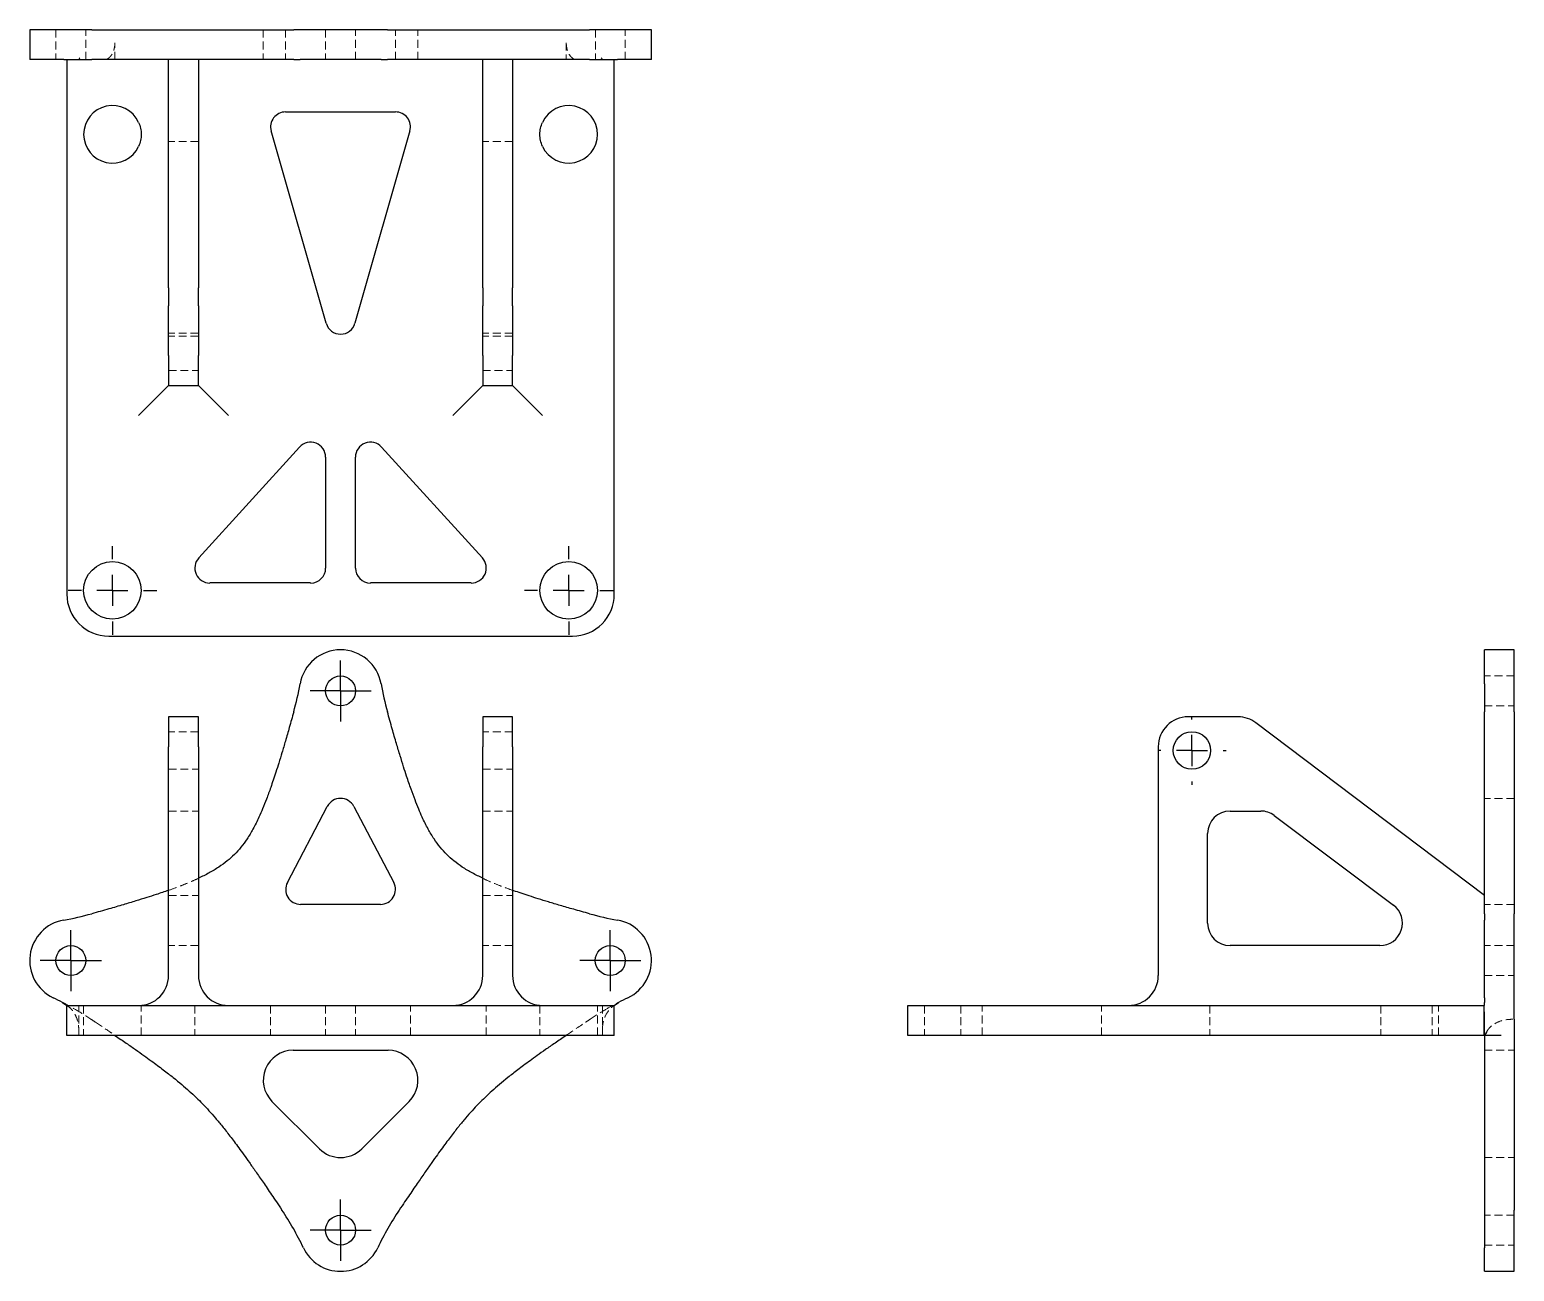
# Model space of a CAD drawing. Header units: millimetres. Extents: x 33 to 272, y 7 to 207.
import ezdxf

# ---------------------------------------------------------------- set-up
doc = ezdxf.new("R2010")
doc.units = ezdxf.units.MM
doc.linetypes.add('HIDDEN', pattern=[1.905, 1.27, -0.635])
doc.layers.add('10', color=7, linetype='Continuous')

# ---------------------------------------------------------------- blocks, each defined once
blk = doc.blocks.new('SW_CENTERMARKSYMBOL_0')
at = {"layer": '10', "color": 0}
for p, q in [((0, 2.5), (0, 4.91)), ((0, 0), (0, 2.5)), ((-2.5, 0), (-4.91, 0)), ((0, 0), (-2.5, 0)), ((0, 0), (0, -2.5)), ((0, 0), (2.5, 0)), ((2.5, 0), (4.91, 0)), ((0, -2.5), (0, -4.91))]:
    blk.add_line(p, q, dxfattribs=at)
blk = doc.blocks.new('SW_CENTERMARKSYMBOL_1')
at = {"layer": '10', "color": 0}
for p, q in [((0, 2.5), (0, 4.91)), ((0, 0), (0, 2.5)), ((-2.5, 0), (-4.91, 0)), ((0, 0), (-2.5, 0)), ((0, 0), (0, -2.5)), ((0, 0), (2.5, 0)), ((2.5, 0), (4.91, 0)), ((0, -2.5), (0, -4.91))]:
    blk.add_line(p, q, dxfattribs=at)
blk = doc.blocks.new('SW_CENTERMARKSYMBOL_2')
at = {"layer": '10', "color": 0}
for p, q in [((0, 2.5), (0, 4.91)), ((0, 0), (0, 2.5)), ((-2.5, 0), (-4.91, 0)), ((0, 0), (-2.5, 0)), ((0, 0), (0, -2.5)), ((0, 0), (2.5, 0)), ((2.5, 0), (4.91, 0)), ((0, -2.5), (0, -4.91))]:
    blk.add_line(p, q, dxfattribs=at)
blk = doc.blocks.new('SW_CENTERMARKSYMBOL_3')
at = {"layer": '10', "color": 0}
for p, q in [((0, 2.5), (0, 4.91)), ((0, 0), (0, 2.5)), ((-2.5, 0), (-4.91, 0)), ((0, 0), (-2.5, 0)), ((0, 0), (0, -2.5)), ((0, 0), (2.5, 0)), ((2.5, 0), (4.91, 0)), ((0, -2.5), (0, -4.91))]:
    blk.add_line(p, q, dxfattribs=at)
blk = doc.blocks.new('SW_CENTERMARKSYMBOL_4')
at = {"layer": '10', "color": 0}
for p, q in [((0, 5), (0, 7.13)), ((0, 0), (0, 2.5)), ((-5, 0), (-7.13, 0)), ((0, 0), (-2.5, 0)), ((0, 0), (0, -2.5)), ((0, 0), (2.5, 0)), ((5, 0), (7.13, 0)), ((0, -5), (0, -7.13))]:
    blk.add_line(p, q, dxfattribs=at)
blk = doc.blocks.new('SW_CENTERMARKSYMBOL_5')
at = {"layer": '10', "color": 0}
for p, q in [((0, 5), (0, 7.13)), ((0, 0), (0, 2.5)), ((-5, 0), (-7.13, 0)), ((0, 0), (-2.5, 0)), ((0, 0), (0, -2.5)), ((0, 0), (2.5, 0)), ((5, 0), (7.13, 0)), ((0, -5), (0, -7.13))]:
    blk.add_line(p, q, dxfattribs=at)
blk = doc.blocks.new('SW_CENTERMARKSYMBOL_6')
at = {"layer": '10', "color": 0}
for p, q in [((0, 5), (0, 5.51)), ((0, 0), (0, 2.5)), ((-5, 0), (-5.51, 0)), ((0, 0), (-2.5, 0)), ((0, 0), (0, -2.5)), ((0, 0), (2.5, 0)), ((5, 0), (5.51, 0)), ((0, -5), (0, -5.51))]:
    blk.add_line(p, q, dxfattribs=at)

msp = doc.modelspace()

# ---------------------------------------------------------------- linework, layer by layer
at = {"color": 7, "linetype": 'Continuous', "lineweight": 25}
for p, q in [((33, 206.78), (33, 201.97)), ((38.47, 206.78), (33, 206.78)), ((89.52, 206.78), (76.48, 206.78)), ((133, 206.78), (127.53, 206.78)), ((133, 201.97), (133, 206.78)), ((38.47, 201.97), (33, 201.97)), ((40.89, 201.95), (38.97, 201.95)), ((38.97, 201.95), (38.97, 115.95)), ((55.33, 165.23), (55.33, 201.97)), ((60.14, 201.97), (60.14, 165.23)), ((89.52, 201.97), (76.48, 201.97)), ((105.86, 165.23), (105.86, 201.97)), ((110.67, 201.97), (110.67, 165.23)), ((127.03, 201.95), (125.11, 201.95)), ((127.03, 115.95), (127.03, 201.95)), ((133, 201.97), (127.53, 201.97)), ((74.16, 193.55), (91.84, 193.55)), ((80.69, 159.54), (71.85, 190.48)), ((94.15, 190.48), (85.31, 159.54)), ((55.33, 165.23), (55.33, 162.33)), ((60.14, 162.33), (60.14, 165.23)), ((105.86, 165.23), (105.86, 162.33)), ((110.67, 162.33), (110.67, 165.23)), ((55.33, 154.33), (55.33, 162.33)), ((60.14, 162.33), (60.14, 154.33)), ((105.86, 154.33), (105.86, 162.33)), ((110.67, 162.33), (110.67, 154.33)), ((55.33, 154.33), (55.33, 149.52)), ((60.14, 149.52), (60.14, 154.33)), ((105.86, 154.33), (105.86, 149.52)), ((110.67, 149.52), (110.67, 154.33)), ((55.33, 149.52), (50.52, 144.71)), ((55.33, 149.52), (60.14, 149.52)), ((64.95, 144.71), (60.14, 149.52)), ((105.86, 149.52), (101.05, 144.71)), ((105.86, 149.52), (110.67, 149.52)), ((115.48, 144.71), (110.67, 149.52)), ((60.19, 121.78), (76.41, 139.62)), ((89.59, 139.62), (105.81, 121.78)), ((80.59, 138), (80.59, 120.16)), ((85.41, 120.16), (85.41, 138)), ((78.19, 117.76), (61.97, 117.76)), ((104.03, 117.76), (87.81, 117.76)), ((45.71, 109.22), (120.29, 109.22)), ((271.78, 107), (266.97, 107)), ((266.97, 101.53), (266.97, 107)), ((271.78, 101.53), (271.78, 107)), ((60.14, 96.22), (55.33, 96.22)), ((55.33, 96.22), (55.33, 91.41)), ((60.14, 91.41), (60.14, 96.22)), ((110.67, 96.22), (105.86, 96.22)), ((105.86, 96.22), (105.86, 91.41)), ((110.67, 91.41), (110.67, 96.22)), ((227.33, 96.22), (219.33, 96.22)), ((266.97, 67.48), (230.23, 95.24)), ((55.33, 54.59), (55.33, 91.41)), ((60.14, 91.41), (60.14, 54.59)), ((105.86, 54.59), (105.86, 91.41)), ((110.67, 91.41), (110.67, 54.59)), ((214.52, 91.41), (214.52, 54.59)), ((74.45, 69.57), (80.87, 81.81)), ((85.13, 81.81), (91.55, 69.57)), ((226.07, 81.06), (231.01, 81.06)), ((233.18, 80.33), (252.34, 65.9)), ((222.46, 63.02), (222.46, 77.45)), ((89.42, 66.04), (76.58, 66.04)), ((266.97, 51.03), (266.97, 63.52)), ((271.78, 51.03), (271.78, 63.52)), ((250.17, 59.41), (226.07, 59.41)), ((38.3, 50.26), (38.97, 49.77)), ((126.99, 49.78), (127.7, 50.26)), ((266.97, 49.85), (266.97, 50.26)), ((38.97, 44.97), (38.97, 49.78)), ((38.97, 49.78), (45.71, 49.78)), ((45.71, 49.78), (120.29, 49.78)), ((120.29, 49.78), (127.03, 49.78)), ((127.03, 44.97), (127.03, 49.78)), ((174.22, 44.97), (174.22, 49.78)), ((174.22, 49.78), (180.95, 49.78)), ((180.95, 49.78), (266.95, 49.78)), ((266.95, 44.97), (266.95, 49.78)), ((266.97, 44.97), (266.97, 45.99)), ((267.32, 45.5), (266.97, 44.97)), ((267.31, 45.47), (266.97, 44.97)), ((45.71, 44.97), (38.97, 44.97)), ((120.29, 44.97), (45.71, 44.97)), ((127.03, 44.97), (120.29, 44.97)), ((180.95, 44.97), (174.22, 44.97)), ((266.95, 44.97), (180.95, 44.97)), ((266.97, 44.97), (266.95, 44.97)), ((75.37, 42.56), (90.63, 42.56)), ((79.6, 26.72), (71.97, 34.35)), ((94.03, 34.35), (86.4, 26.72)), ((266.97, 7), (266.97, 10.77)), ((271.78, 7), (271.78, 10.77)), ((266.97, 7), (271.78, 7))]:
    msp.add_line(p, q, dxfattribs=at)
at = {"color": 7, "linetype": 'HIDDEN', "lineweight": 18}
for p, q in [((37.21, 206.78), (37.21, 201.97)), ((42.02, 201.97), (42.02, 206.78)), ((70.56, 206.78), (70.56, 201.97)), ((74.17, 206.78), (74.17, 201.97)), ((80.59, 206.78), (80.59, 201.97)), ((85.41, 201.97), (85.41, 206.78)), ((91.83, 201.97), (91.83, 206.78)), ((95.44, 201.97), (95.44, 206.78)), ((123.98, 206.78), (123.98, 201.97)), ((128.79, 201.97), (128.79, 206.78)), ((46.7, 201.97), (46.7, 204.68)), ((119.3, 204.68), (119.3, 201.97)), ((40.89, 201.97), (41.07, 202.25)), ((124.93, 202.25), (125.11, 201.97)), ((60.14, 188.78), (55.33, 188.78)), ((110.67, 188.78), (105.86, 188.78)), ((60.14, 157.94), (55.33, 157.94)), ((110.67, 157.94), (105.86, 157.94)), ((60.14, 157.46), (55.33, 157.46)), ((110.67, 157.46), (105.86, 157.46)), ((55.33, 151.92), (60.14, 151.92)), ((105.86, 151.92), (110.67, 151.92)), ((271.78, 102.79), (266.97, 102.79)), ((266.97, 97.98), (271.78, 97.98)), ((60.14, 93.81), (55.33, 93.81)), ((110.67, 93.81), (105.86, 93.81)), ((55.33, 87.8), (60.14, 87.8)), ((105.86, 87.8), (110.67, 87.8)), ((271.78, 83.1), (266.97, 83.1)), ((55.33, 81.06), (60.14, 81.06)), ((105.86, 81.06), (110.67, 81.06)), ((55.33, 67.48), (60.14, 67.48)), ((105.86, 67.48), (110.67, 67.48)), ((271.78, 66.04), (266.97, 66.04)), ((60.14, 59.41), (55.33, 59.41)), ((110.67, 59.41), (105.86, 59.41)), ((271.78, 59.41), (266.97, 59.41)), ((266.97, 54.59), (271.78, 54.59)), ((40.89, 44.97), (40.89, 49.78)), ((41.68, 49.78), (41.68, 44.97)), ((50.94, 49.78), (50.94, 49.8)), ((50.94, 44.97), (50.94, 49.78)), ((59.57, 49.78), (59.57, 44.97)), ((71.75, 49.78), (71.75, 44.97)), ((80.59, 49.78), (80.59, 44.97)), ((85.41, 49.78), (85.41, 44.97)), ((94.25, 44.97), (94.25, 49.78)), ((106.43, 44.97), (106.43, 49.78)), ((115.06, 49.8), (115.06, 49.78)), ((115.06, 49.78), (115.06, 44.97)), ((124.32, 44.97), (124.32, 49.78)), ((125.11, 49.78), (125.11, 44.97)), ((176.92, 49.78), (176.92, 44.97)), ((182.76, 49.78), (182.76, 44.97)), ((186.19, 44.97), (186.19, 49.78)), ((205.41, 44.97), (205.41, 49.78)), ((222.79, 49.78), (222.79, 44.97)), ((250.31, 49.78), (250.31, 44.97)), ((258.55, 49.78), (258.55, 44.97)), ((259.57, 44.97), (259.57, 49.78)), ((266.97, 49.78), (266.95, 49.78)), ((266.97, 49.78), (266.97, 50.14)), ((266.97, 42.56), (271.78, 42.56)), ((266.97, 25.31), (271.78, 25.31)), ((271.78, 16.02), (266.97, 16.02)), ((266.97, 11.21), (271.78, 11.21))]:
    msp.add_line(p, q, dxfattribs=at)
at = {"color": 7, "linetype": 'HIDDEN', "lineweight": 18, "flags": 128}
for points in [[(42.86, 47.56), (42.86, 47.56)], [(123.14, 47.56), (123.14, 47.56)], [(46.7, 44.97), (46.7, 44.97)], [(119.3, 44.97), (119.3, 44.97)]]:
    msp.add_lwpolyline(points, dxfattribs=at)
at = {"color": 7, "linetype": 'Continuous', "lineweight": 25}
for centre, radius in [((46.31, 116.56), 4.63), ((119.69, 116.56), 4.63), ((83, 100.38), 2.41), ((219.93, 90.8), 3.01), ((39.62, 57), 2.41), ((126.38, 57), 2.41), ((83, 13.62), 2.41)]:
    msp.add_circle(centre, radius, dxfattribs=at)
for centre, radius, start, end in [((46.31, 189.94), 4.63, 24.62, 335.38), ((74.16, 191.14), 2.41, 90, 195.9454), ((91.84, 191.14), 2.41, 344.0546, 90), ((119.69, 189.94), 4.63, 204.62, 155.38), ((83, 160.2), 2.41, 195.9454, 344.0546), ((78.19, 138), 2.41, 0, 137.7263), ((87.81, 138), 2.41, 42.2737, 180), ((61.97, 120.16), 2.41, 137.7263, 270), ((104.03, 120.16), 2.41, 270, 42.2737), ((78.19, 120.16), 2.41, 270, 0), ((87.81, 120.16), 2.41, 180, 270), ((45.71, 115.95), 6.74, 180, 270), ((120.29, 115.95), 6.74, 270, 0), ((83, 100.38), 6.62, 9.9881, 170.0119), ((219.33, 91.41), 4.81, 90, 180), ((227.33, 91.41), 4.81, 52.9164, 90), ((83, 80.69), 2.41, 27.6739, 152.3236), ((226.07, 77.45), 3.61, 90, 180), ((231.01, 77.45), 3.61, 53, 90), ((76.58, 68.45), 2.41, 152.3236, 270), ((89.42, 68.45), 2.41, 270, 27.6739), ((250.17, 63.02), 3.61, 270, 53), ((39.62, 57), 6.62, 99.9881, 244.5353), ((126.38, 57), 6.62, 295.4647, 80.0119), ((226.07, 63.02), 3.61, 180, 270), ((50.52, 54.59), 4.81, 270, 0), ((64.95, 54.59), 4.81, 180, 270), ((101.05, 54.59), 4.81, 270, 0), ((115.48, 54.59), 4.81, 180, 270), ((209.71, 54.59), 4.81, 270, 0), ((75.37, 37.75), 4.81, 90, 225), ((90.63, 37.75), 4.81, 315, 90), ((83, 30.12), 4.81, 225, 315), ((83, 13.62), 6.62, 205.4647, 334.5353)]:
    msp.add_arc(centre, radius, start, end, dxfattribs=at)
for points in [[(42.98, 206.78), (41.49, 206.78), (39.99, 206.78), (38.47, 206.78)], [(76.48, 206.78), (76.22, 206.78), (75.88, 206.78), (75.46, 206.78)], [(90.54, 206.78), (90.12, 206.78), (89.78, 206.78), (89.52, 206.78)], [(127.53, 206.78), (126.01, 206.78), (124.51, 206.78), (123.02, 206.78)], [(38.47, 201.97), (39.99, 201.97), (41.49, 201.97), (42.98, 201.97)], [(75.46, 201.97), (75.88, 201.97), (76.22, 201.97), (76.48, 201.97)], [(89.52, 201.97), (89.78, 201.97), (90.12, 201.97), (90.54, 201.97)], [(123.02, 201.97), (124.51, 201.97), (126.01, 201.97), (127.53, 201.97)], [(75.46, 97.02), (75.88, 98.51), (76.22, 100.01), (76.48, 101.53)], [(89.52, 101.53), (89.78, 100.01), (90.12, 98.51), (90.54, 97.02)], [(266.97, 101.53), (266.97, 100.01), (266.97, 98.51), (266.97, 97.02)], [(271.78, 97.02), (271.78, 98.51), (271.78, 100.01), (271.78, 101.53)], [(38.47, 63.52), (39.99, 63.78), (41.49, 64.12), (42.98, 64.54)], [(123.02, 64.54), (124.51, 64.12), (126.01, 63.78), (127.53, 63.52)], [(266.97, 64.54), (266.97, 64.12), (266.97, 63.78), (266.97, 63.52)], [(271.78, 63.52), (271.78, 63.78), (271.78, 64.12), (271.78, 64.54)], [(38.3, 50.26), (37.8, 50.53), (37.29, 50.78), (36.77, 51.03)], [(129.23, 51.03), (128.71, 50.78), (128.2, 50.53), (127.7, 50.26)], [(266.97, 51.03), (266.97, 50.78), (266.97, 50.53), (266.97, 50.26)], [(271.78, 47.56), (271.78, 48.86), (271.78, 50.02), (271.78, 51.03)], [(266.97, 45.99), (266.97, 46.97), (266.97, 47.95), (266.97, 48.75)], [(77.03, 10.77), (76.02, 12.88), (74.86, 14.92), (73.56, 16.86)], [(92.44, 16.86), (91.14, 14.92), (89.98, 12.88), (88.97, 10.77)], [(266.97, 16.86), (266.97, 14.92), (266.97, 12.88), (266.97, 10.77)], [(271.78, 10.77), (271.78, 12.88), (271.78, 14.92), (271.78, 16.86)]]:
    msp.add_open_spline(points, degree=3, dxfattribs=at)
for points, knots in [([(42.98, 206.78), (44.41, 206.78), (45.65, 206.78), (47.89, 206.78), (48.88, 206.78), (50.68, 206.78), (51.49, 206.78), (52.98, 206.78), (53.66, 206.78), (55.53, 206.78), (56.57, 206.78), (58.42, 206.78), (59.21, 206.78), (60.64, 206.78), (61.27, 206.78), (62.43, 206.78), (62.94, 206.78), (64.38, 206.78), (65.19, 206.78), (66.66, 206.78), (67.31, 206.78), (68.27, 206.78), (68.59, 206.78), (69.22, 206.78), (69.54, 206.78), (70.2, 206.78), (70.53, 206.78), (71.26, 206.78), (71.64, 206.78), (72.28, 206.78), (72.5, 206.78), (72.98, 206.78), (73.23, 206.78), (73.78, 206.78), (74.07, 206.78), (74.72, 206.78), (75.07, 206.78), (75.46, 206.78)], [0, 0, 0, 0, 0.03125, 0.03125, 0.0625, 0.0625, 0.09375, 0.09375, 0.125, 0.125, 0.1875, 0.1875, 0.25, 0.25, 0.3125, 0.3125, 0.375, 0.375, 0.5, 0.5, 0.625, 0.625, 0.6875, 0.6875, 0.75, 0.75, 0.8125, 0.8125, 0.875, 0.875, 0.90625, 0.90625, 0.9375, 0.9375, 0.96875, 0.96875, 1, 1, 1, 1]), ([(90.54, 206.78), (90.93, 206.78), (91.28, 206.78), (91.93, 206.78), (92.22, 206.78), (92.77, 206.78), (93.02, 206.78), (93.5, 206.78), (93.72, 206.78), (94.36, 206.78), (94.74, 206.78), (95.47, 206.78), (95.8, 206.78), (96.46, 206.78), (96.78, 206.78), (97.41, 206.78), (97.73, 206.78), (98.69, 206.78), (99.34, 206.78), (100.81, 206.78), (101.62, 206.78), (103.06, 206.78), (103.57, 206.78), (104.73, 206.78), (105.36, 206.78), (106.79, 206.78), (107.58, 206.78), (109.43, 206.78), (110.47, 206.78), (112.34, 206.78), (113.02, 206.78), (114.51, 206.78), (115.32, 206.78), (117.12, 206.78), (118.11, 206.78), (120.35, 206.78), (121.59, 206.78), (123.02, 206.78)], [0, 0, 0, 0, 0.03125, 0.03125, 0.0625, 0.0625, 0.09375, 0.09375, 0.125, 0.125, 0.1875, 0.1875, 0.25, 0.25, 0.3125, 0.3125, 0.375, 0.375, 0.5, 0.5, 0.625, 0.625, 0.6875, 0.6875, 0.75, 0.75, 0.8125, 0.8125, 0.875, 0.875, 0.90625, 0.90625, 0.9375, 0.9375, 0.96875, 0.96875, 1, 1, 1, 1]), ([(75.46, 201.97), (75.07, 201.97), (74.72, 201.97), (74.07, 201.97), (73.78, 201.97), (73.23, 201.97), (72.98, 201.97), (72.5, 201.97), (72.28, 201.97), (71.64, 201.97), (71.26, 201.97), (70.53, 201.97), (70.2, 201.97), (69.54, 201.97), (69.22, 201.97), (68.59, 201.97), (68.27, 201.97), (67.31, 201.97), (66.66, 201.97), (65.19, 201.97), (64.38, 201.97), (62.94, 201.97), (62.43, 201.97), (61.27, 201.97), (60.64, 201.97), (59.21, 201.97), (58.42, 201.97), (56.57, 201.97), (55.53, 201.97), (53.66, 201.97), (52.98, 201.97), (51.49, 201.97), (50.68, 201.97), (48.88, 201.97), (47.89, 201.97), (45.65, 201.97), (44.41, 201.97), (42.98, 201.97)], [0, 0, 0, 0, 0.03125, 0.03125, 0.0625, 0.0625, 0.09375, 0.09375, 0.125, 0.125, 0.1875, 0.1875, 0.25, 0.25, 0.3125, 0.3125, 0.375, 0.375, 0.5, 0.5, 0.625, 0.625, 0.6875, 0.6875, 0.75, 0.75, 0.8125, 0.8125, 0.875, 0.875, 0.90625, 0.90625, 0.9375, 0.9375, 0.96875, 0.96875, 1, 1, 1, 1]), ([(123.02, 201.97), (121.59, 201.97), (120.35, 201.97), (118.11, 201.97), (117.12, 201.97), (115.32, 201.97), (114.51, 201.97), (113.02, 201.97), (112.34, 201.97), (110.47, 201.97), (109.43, 201.97), (107.58, 201.97), (106.79, 201.97), (105.36, 201.97), (104.73, 201.97), (103.57, 201.97), (103.06, 201.97), (101.62, 201.97), (100.81, 201.97), (99.34, 201.97), (98.69, 201.97), (97.73, 201.97), (97.41, 201.97), (96.78, 201.97), (96.46, 201.97), (95.8, 201.97), (95.47, 201.97), (94.74, 201.97), (94.36, 201.97), (93.72, 201.97), (93.5, 201.97), (93.02, 201.97), (92.77, 201.97), (92.22, 201.97), (91.93, 201.97), (91.28, 201.97), (90.93, 201.97), (90.54, 201.97)], [0, 0, 0, 0, 0.03125, 0.03125, 0.0625, 0.0625, 0.09375, 0.09375, 0.125, 0.125, 0.1875, 0.1875, 0.25, 0.25, 0.3125, 0.3125, 0.375, 0.375, 0.5, 0.5, 0.625, 0.625, 0.6875, 0.6875, 0.75, 0.75, 0.8125, 0.8125, 0.875, 0.875, 0.90625, 0.90625, 0.9375, 0.9375, 0.96875, 0.96875, 1, 1, 1, 1]), ([(50.52, 191.87), (50.66, 191.56), (50.76, 191.25), (50.9, 190.61), (50.94, 190.27), (50.94, 189.61), (50.91, 189.28), (50.76, 188.63), (50.66, 188.31), (50.52, 188.01)], [0, 0, 0, 0, 0.25, 0.25, 0.5, 0.5, 0.75, 0.75, 1, 1, 1, 1]), ([(115.48, 188.01), (115.34, 188.31), (115.24, 188.63), (115.1, 189.27), (115.06, 189.6), (115.06, 190.27), (115.1, 190.6), (115.24, 191.25), (115.34, 191.56), (115.48, 191.87)], [0, 0, 0, 0, 0.25, 0.25, 0.5, 0.5, 0.75, 0.75, 1, 1, 1, 1]), ([(75.46, 97.02), (75.23, 96.18), (74.79, 94.61), (74.16, 92.42), (73.59, 90.51), (73.08, 88.85), (72.62, 87.38), (72.18, 86.07), (71.69, 84.62), (71.13, 83.08), (70.49, 81.49), (69.79, 79.86), (68.98, 78.23), (68.01, 76.61), (67.01, 75.25), (65.94, 74.06), (64.75, 72.99), (63.39, 71.99), (61.84, 71.06), (60.72, 70.52), (60.14, 70.24)], [0, 0, 0, 0, 0.081954, 0.152429, 0.213749, 0.267656, 0.315482, 0.358263, 0.396821, 0.458632, 0.511447, 0.557446, 0.624493, 0.681871, 0.733508, 0.782457, 0.831407, 0.883043, 0.940422, 1, 1, 1, 1]), ([(105.86, 70.24), (105.28, 70.52), (104.16, 71.06), (102.61, 71.99), (101.25, 72.99), (100.06, 74.06), (98.99, 75.25), (97.99, 76.61), (97.02, 78.23), (96.22, 79.84), (95.54, 81.41), (94.94, 82.92), (94.29, 84.68), (93.68, 86.47), (93.1, 88.25), (92.56, 90.01), (91.95, 92.03), (91.27, 94.4), (90.79, 96.1), (90.54, 97.02)], [0, 0, 0, 0, 0.059578, 0.116957, 0.168594, 0.217543, 0.266492, 0.318129, 0.375507, 0.442555, 0.486328, 0.536233, 0.594121, 0.662553, 0.712548, 0.769368, 0.834637, 0.910526, 1, 1, 1, 1]), ([(266.97, 64.54), (266.97, 64.93), (266.97, 65.28), (266.97, 65.93), (266.97, 66.22), (266.97, 66.77), (266.97, 67.02), (266.97, 67.5), (266.97, 67.72), (266.97, 68.36), (266.97, 68.74), (266.97, 69.47), (266.97, 69.8), (266.97, 70.46), (266.97, 70.78), (266.97, 71.41), (266.97, 71.73), (266.97, 72.69), (266.97, 73.34), (266.97, 74.81), (266.97, 75.62), (266.97, 77.06), (266.97, 77.57), (266.97, 78.73), (266.97, 79.36), (266.97, 80.79), (266.97, 81.58), (266.97, 83.43), (266.97, 84.47), (266.97, 86.34), (266.97, 87.02), (266.97, 88.51), (266.97, 89.32), (266.97, 91.12), (266.97, 92.11), (266.97, 94.35), (266.97, 95.59), (266.97, 97.02)], [0, 0, 0, 0, 0.03125, 0.03125, 0.0625, 0.0625, 0.09375, 0.09375, 0.125, 0.125, 0.1875, 0.1875, 0.25, 0.25, 0.3125, 0.3125, 0.375, 0.375, 0.5, 0.5, 0.625, 0.625, 0.6875, 0.6875, 0.75, 0.75, 0.8125, 0.8125, 0.875, 0.875, 0.90625, 0.90625, 0.9375, 0.9375, 0.96875, 0.96875, 1, 1, 1, 1]), ([(271.78, 97.02), (271.78, 95.59), (271.78, 94.35), (271.78, 92.11), (271.78, 91.12), (271.78, 89.32), (271.78, 88.51), (271.78, 87.02), (271.78, 86.34), (271.78, 84.47), (271.78, 83.43), (271.78, 81.58), (271.78, 80.79), (271.78, 79.36), (271.78, 78.73), (271.78, 77.57), (271.78, 77.06), (271.78, 75.62), (271.78, 74.81), (271.78, 73.34), (271.78, 72.69), (271.78, 71.73), (271.78, 71.41), (271.78, 70.78), (271.78, 70.46), (271.78, 69.8), (271.78, 69.47), (271.78, 68.74), (271.78, 68.36), (271.78, 67.72), (271.78, 67.5), (271.78, 67.02), (271.78, 66.77), (271.78, 66.22), (271.78, 65.93), (271.78, 65.28), (271.78, 64.93), (271.78, 64.54)], [0, 0, 0, 0, 0.03125, 0.03125, 0.0625, 0.0625, 0.09375, 0.09375, 0.125, 0.125, 0.1875, 0.1875, 0.25, 0.25, 0.3125, 0.3125, 0.375, 0.375, 0.5, 0.5, 0.625, 0.625, 0.6875, 0.6875, 0.75, 0.75, 0.8125, 0.8125, 0.875, 0.875, 0.90625, 0.90625, 0.9375, 0.9375, 0.96875, 0.96875, 1, 1, 1, 1]), ([(55.33, 68.3), (54.67, 68.07), (53.5, 67.67), (51.75, 67.11), (49.99, 66.56), (47.97, 65.95), (45.6, 65.27), (43.9, 64.79), (42.98, 64.54)], [0, 0, 0, 0, 0.162632, 0.286693, 0.427691, 0.589655, 0.777971, 1, 1, 1, 1]), ([(123.02, 64.54), (122.18, 64.77), (120.61, 65.21), (118.42, 65.84), (116.51, 66.41), (114.85, 66.92), (113.38, 67.38), (112.07, 67.82), (111.18, 68.12), (110.73, 68.28), (110.67, 68.3)], [0, 0, 0, 0, 0.20336, 0.378236, 0.530395, 0.664158, 0.782832, 0.888989, 0.984665, 1, 1, 1, 1]), ([(271.78, 47.56), (271.78, 46.92), (271.78, 46.35), (271.78, 45.31), (271.78, 44.84), (271.78, 43.96), (271.78, 43.56), (271.78, 42.81), (271.78, 42.46), (271.78, 41.48), (271.78, 40.91), (271.78, 39.87), (271.78, 39.39), (271.78, 38.51), (271.78, 38.09), (271.78, 37.3), (271.78, 36.93), (271.78, 35.82), (271.78, 35.11), (271.78, 33.65), (271.78, 32.89), (271.78, 31.62), (271.78, 31.17), (271.78, 30.2), (271.78, 29.68), (271.78, 28.54), (271.78, 27.91), (271.78, 26.49), (271.78, 25.7), (271.78, 24.32), (271.78, 23.83), (271.78, 22.75), (271.78, 22.17), (271.78, 20.9), (271.78, 20.2), (271.78, 18.66), (271.78, 17.81), (271.78, 16.86)], [0, 0, 0, 0, 0.03125, 0.03125, 0.0625, 0.0625, 0.09375, 0.09375, 0.125, 0.125, 0.1875, 0.1875, 0.25, 0.25, 0.3125, 0.3125, 0.375, 0.375, 0.5, 0.5, 0.625, 0.625, 0.6875, 0.6875, 0.75, 0.75, 0.8125, 0.8125, 0.875, 0.875, 0.90625, 0.90625, 0.9375, 0.9375, 0.96875, 0.96875, 1, 1, 1, 1]), ([(46.7, 44.97), (47.35, 44.52), (47.95, 44.11), (49.05, 43.35), (49.56, 43), (50.98, 42), (51.79, 41.42), (53.25, 40.36), (53.89, 39.88), (55.06, 39), (55.59, 38.58), (57.06, 37.41), (57.89, 36.7), (59.42, 35.32), (60.12, 34.65), (61.5, 33.23), (62.17, 32.49), (63.24, 31.24), (63.61, 30.8), (64.38, 29.84), (64.78, 29.33), (65.65, 28.2), (66.11, 27.58), (67.14, 26.18), (67.7, 25.41), (68.65, 24.05), (68.99, 23.57), (69.72, 22.52), (70.11, 21.96), (70.95, 20.73), (71.41, 20.06), (72.41, 18.58), (72.95, 17.77), (73.56, 16.86)], [0, 0, 0, 0, 0.03125, 0.03125, 0.0625, 0.0625, 0.125, 0.125, 0.1875, 0.1875, 0.25, 0.25, 0.375, 0.375, 0.5, 0.5, 0.625, 0.625, 0.6875, 0.6875, 0.75, 0.75, 0.8125, 0.8125, 0.875, 0.875, 0.90625, 0.90625, 0.9375, 0.9375, 0.96875, 0.96875, 1, 1, 1, 1]), ([(119.3, 44.97), (118.65, 44.52), (118.05, 44.11), (116.95, 43.35), (116.44, 43), (115.02, 42), (114.21, 41.42), (112.75, 40.36), (112.11, 39.88), (110.94, 39), (110.41, 38.58), (108.94, 37.41), (108.11, 36.7), (106.58, 35.32), (105.88, 34.65), (104.5, 33.23), (103.83, 32.49), (102.76, 31.24), (102.39, 30.8), (101.62, 29.84), (101.22, 29.33), (100.35, 28.2), (99.89, 27.58), (98.86, 26.18), (98.3, 25.41), (97.35, 24.05), (97.01, 23.57), (96.28, 22.52), (95.89, 21.96), (95.05, 20.73), (94.59, 20.06), (93.59, 18.58), (93.05, 17.77), (92.44, 16.86)], [0, 0, 0, 0, 0.03125, 0.03125, 0.0625, 0.0625, 0.125, 0.125, 0.1875, 0.1875, 0.25, 0.25, 0.375, 0.375, 0.5, 0.5, 0.625, 0.625, 0.6875, 0.6875, 0.75, 0.75, 0.8125, 0.8125, 0.875, 0.875, 0.90625, 0.90625, 0.9375, 0.9375, 0.96875, 0.96875, 1, 1, 1, 1]), ([(266.97, 44.97), (266.97, 44.52), (266.97, 44.11), (266.97, 43.35), (266.97, 43), (266.97, 42), (266.97, 41.42), (266.97, 40.36), (266.97, 39.88), (266.97, 39), (266.97, 38.58), (266.97, 37.41), (266.97, 36.7), (266.97, 35.32), (266.97, 34.65), (266.97, 33.23), (266.97, 32.49), (266.97, 31.24), (266.97, 30.8), (266.97, 29.84), (266.97, 29.33), (266.97, 28.2), (266.97, 27.58), (266.97, 26.18), (266.97, 25.41), (266.97, 24.05), (266.97, 23.57), (266.97, 22.52), (266.97, 21.96), (266.97, 20.73), (266.97, 20.06), (266.97, 18.58), (266.97, 17.77), (266.97, 16.86)], [0, 0, 0, 0, 0.03125, 0.03125, 0.0625, 0.0625, 0.125, 0.125, 0.1875, 0.1875, 0.25, 0.25, 0.375, 0.375, 0.5, 0.5, 0.625, 0.625, 0.6875, 0.6875, 0.75, 0.75, 0.8125, 0.8125, 0.875, 0.875, 0.90625, 0.90625, 0.9375, 0.9375, 0.96875, 0.96875, 1, 1, 1, 1]), ([(269.68, 44.97), (269.35, 44.97), (268.67, 44.97), (267.84, 44.97), (267.34, 44.97), (267.11, 44.97), (267.05, 44.97), (267.04, 44.97)], [0, 0, 0, 0, 0.326065, 0.653639, 0.852755, 0.959267, 1, 1, 1, 1])]:
    msp.add_open_spline(points, degree=3, knots=knots, dxfattribs=at)
at = {"color": 7, "linetype": 'HIDDEN', "lineweight": 18}
for points, knots in [([(46.7, 204.68), (46.7, 204.68), (46.7, 204.67), (46.7, 204.65), (46.7, 204.62), (46.7, 204.58), (46.7, 204.54), (46.7, 204.48), (46.69, 204.42), (46.69, 204.34), (46.68, 204.26), (46.67, 204.17), (46.66, 204.07), (46.63, 203.92), (46.59, 203.72), (46.52, 203.44), (46.4, 203.12), (46.22, 202.78), (46.02, 202.51), (45.85, 202.33), (45.68, 202.19), (45.52, 202.07), (45.36, 202), (45.26, 201.97), (45.22, 201.97), (45.21, 201.97)], [0, 0, 0, 0, 0.002568, 0.008007, 0.016399, 0.027729, 0.041958, 0.059028, 0.078865, 0.101384, 0.126484, 0.154051, 0.183959, 0.216068, 0.291352, 0.366508, 0.47738, 0.604004, 0.709554, 0.783136, 0.830359, 0.907535, 0.959177, 0.989415, 1, 1, 1, 1]), ([(119.3, 204.68), (119.3, 204.4), (119.33, 204.13), (119.43, 203.59), (119.52, 203.32), (119.75, 202.83), (119.9, 202.59), (120.19, 202.29), (120.29, 202.2), (120.47, 202.09), (120.53, 202.05), (120.62, 202.01), (120.66, 202), (120.72, 201.98), (120.76, 201.97), (120.79, 201.97)], [0, 0, 0, 0, 0.25, 0.25, 0.5, 0.5, 0.75, 0.75, 0.875, 0.875, 0.9375, 0.9375, 0.96875, 0.96875, 1, 1, 1, 1]), ([(60.14, 70.24), (60.07, 70.2), (59.58, 69.96), (58.58, 69.54), (57.08, 68.94), (55.97, 68.52), (55.36, 68.31), (55.33, 68.3)], [0, 0, 0, 0, 0.046124, 0.316451, 0.624644, 0.982133, 1, 1, 1, 1]), ([(110.67, 68.3), (110.11, 68.5), (109.02, 68.89), (107.49, 69.51), (106.44, 69.95), (105.93, 70.2), (105.86, 70.24)], [0, 0, 0, 0, 0.343586, 0.66978, 0.953871, 1, 1, 1, 1]), ([(38.97, 49.77), (39.15, 49.65), (39.73, 49.26), (40.34, 48.32), (40.81, 47.15), (40.87, 46.38), (40.89, 45.99)], [0, 0, 0, 0, 0.145183, 0.477219, 0.738627, 1, 1, 1, 1]), ([(125.11, 45.99), (125.15, 46.48), (125.24, 47.47), (125.88, 48.69), (126.5, 49.46), (126.91, 49.73), (126.99, 49.78)], [0, 0, 0, 0, 0.334121, 0.668175, 0.931075, 1, 1, 1, 1]), ([(43.58, 47.08), (44.43, 46.51), (45.53, 45.77), (46.48, 45.12), (46.7, 44.97)], [0.0364123, 0.0364123, 0.0364123, 0.0364123, 0.1663918, 0.2075867, 0.2075867, 0.2075867, 0.2075867]), ([(267.32, 45.5), (267.42, 45.69), (267.74, 46.24), (268.69, 46.93), (270.02, 47.49), (271.02, 47.54), (271.52, 47.56)], [0, 0, 0, 0, 0.143233, 0.428781, 0.71421, 1, 1, 1, 1])]:
    msp.add_open_spline(points, degree=3, knots=knots, dxfattribs=at)
for points in [[(38.3, 50.26), (38.3, 50.26), (38.71, 50.05), (39.77, 49.47), (40.37, 49.12)], [(125.63, 49.12), (126.23, 49.47), (127.29, 50.05), (127.7, 50.26), (127.7, 50.26)], [(40.37, 49.12), (41.11, 48.69), (42, 48.14), (42.86, 47.56)], [(123.14, 47.56), (124, 48.14), (124.89, 48.69), (125.63, 49.12)], [(42.86, 47.56), (43.1, 47.4), (43.34, 47.24), (43.58, 47.08)], [(119.3, 44.97), (120.19, 45.58), (121.3, 46.33), (122.42, 47.08)], [(122.42, 47.08), (122.66, 47.24), (122.9, 47.4), (123.14, 47.56)]]:
    msp.add_open_spline(points, degree=3, dxfattribs=at)

# ---------------------------------------------------------------- block references
at = {"layer": '10'}
for name, p in [('SW_CENTERMARKSYMBOL_4', (46.31, 116.56)), ('SW_CENTERMARKSYMBOL_5', (119.69, 116.56)), ('SW_CENTERMARKSYMBOL_0', (83, 100.38)), ('SW_CENTERMARKSYMBOL_6', (219.93, 90.8)), ('SW_CENTERMARKSYMBOL_3', (39.62, 57)), ('SW_CENTERMARKSYMBOL_1', (126.38, 57)), ('SW_CENTERMARKSYMBOL_2', (83, 13.62))]:
    msp.add_blockref(name, p, dxfattribs=at)

doc.saveas('drawing.dxf')
